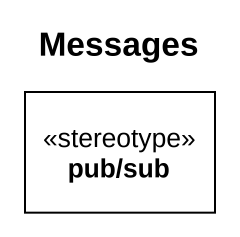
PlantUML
@startuml
title Messages
hide circle
hide empty members
class "pub/sub" as pub_sub <<stereotype>>
@enduml
